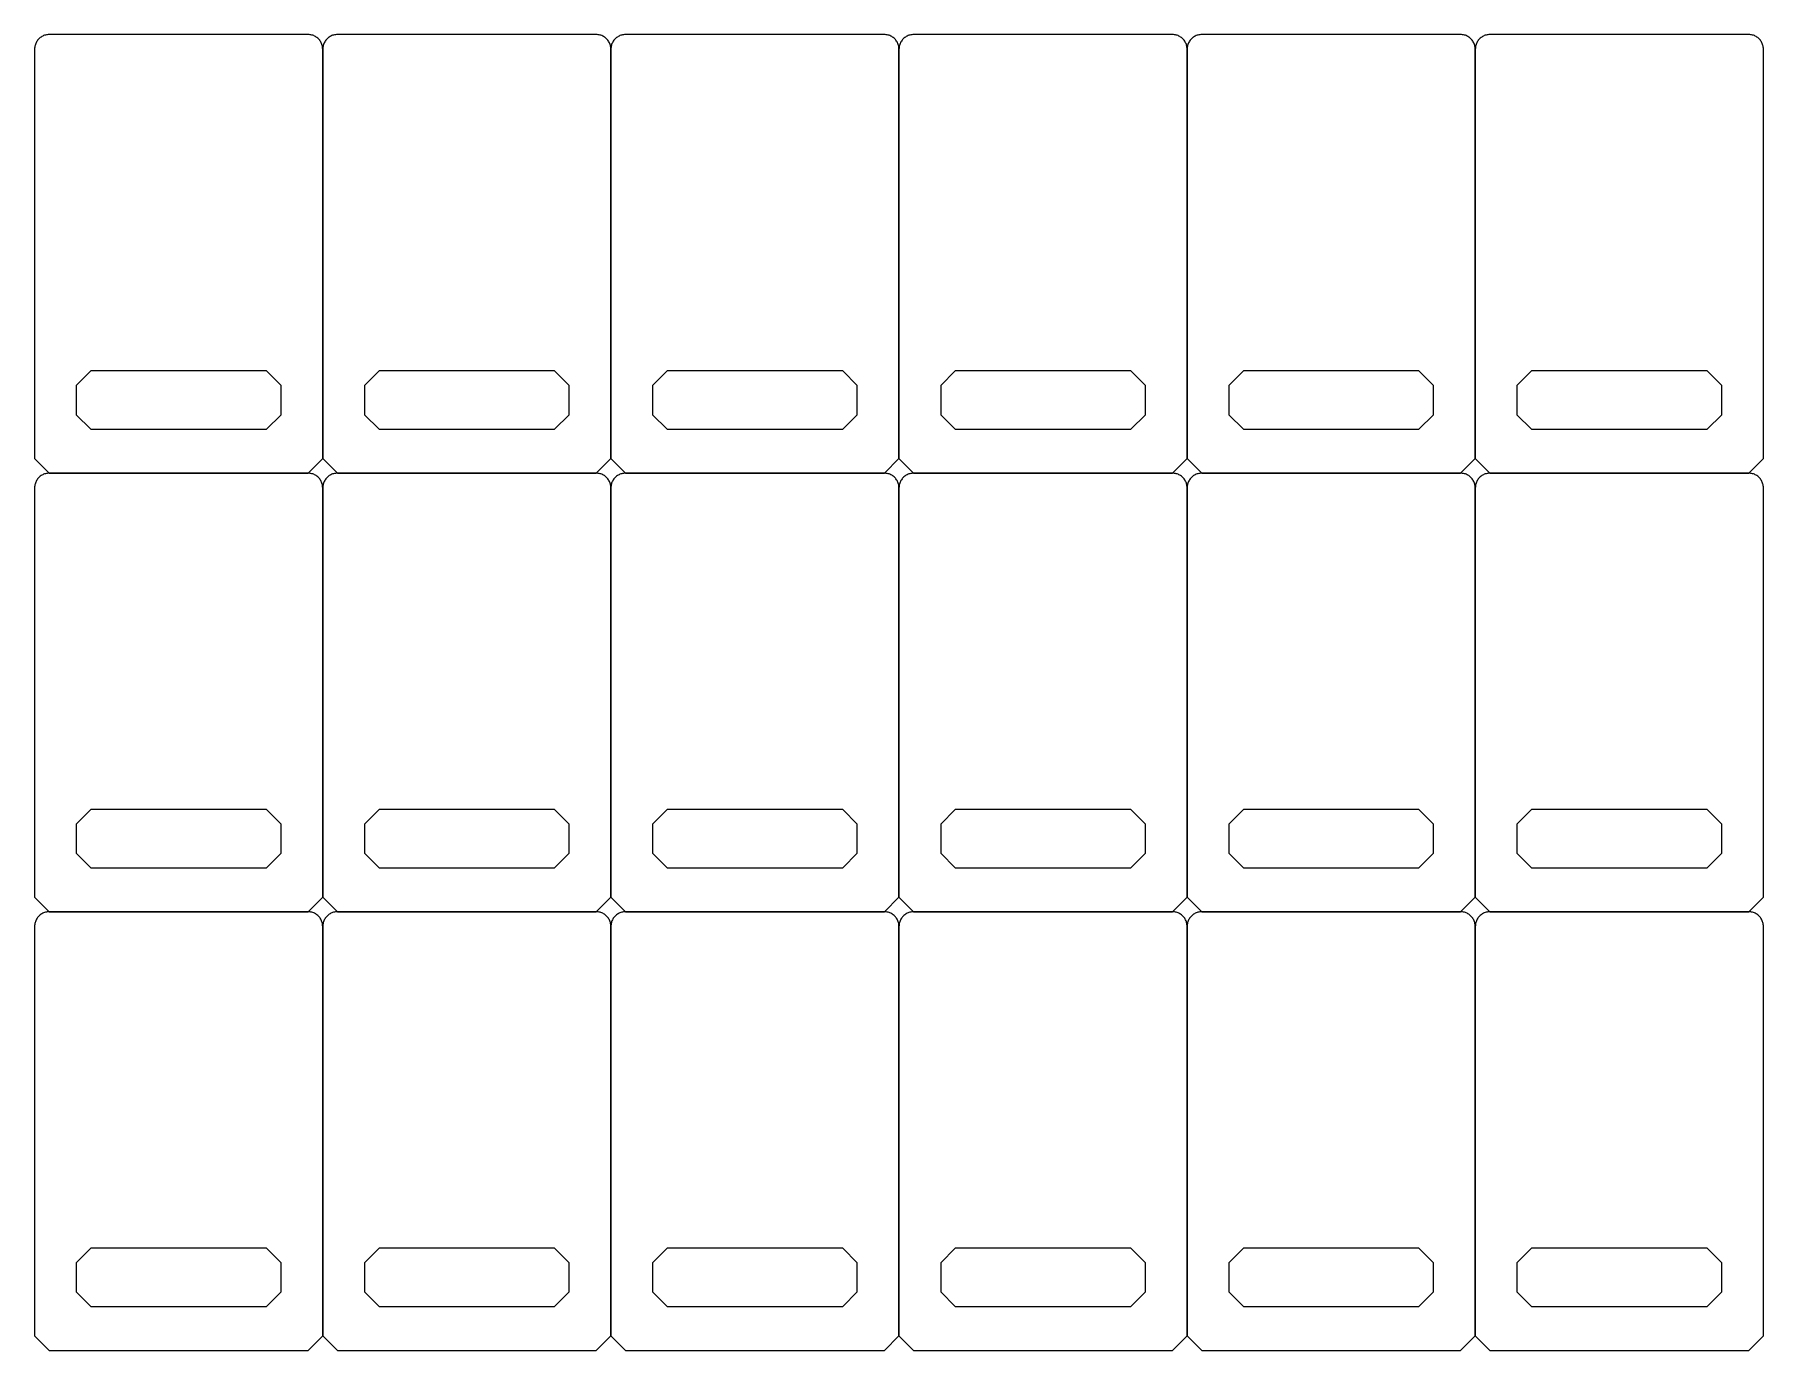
# Model space of a CAD drawing. Extents: x 0 to 591, y -5 to 445.
import ezdxf

# ---------------------------------------------------------------- set-up
doc = ezdxf.new("R2010")
doc.units = 0
doc.layers.add('Layer_1', color=7, linetype='CONTINUOUS')

msp = doc.modelspace()

# ---------------------------------------------------------------- linework, layer by layer
at = {"layer": 'Layer_1', "color": 7}
for p, q in [((93.499999, 444.999995), (4.999998, 444.999995)), ((192, 444.999995), (103.499999, 444.999995)), ((290.499986, 444.999995), (201.999985, 444.999995)), ((388.999995, 444.999995), (300.499994, 444.999995)), ((487.499982, 444.999995), (398.999981, 444.999995)), ((585.999996, 444.999995), (497.499996, 444.999995)), ((0, 439.999993), (0, 299.999994)), ((98.499998, 299.999994), (98.499998, 439.999993)), ((98.500001, 439.999993), (98.500001, 299.999994)), ((196.999987, 439.999993), (196.999987, 299.999994)), ((196.999998, 299.999994), (196.999998, 439.999993)), ((295.499985, 299.999994), (295.499985, 439.999993)), ((295.499996, 439.999993), (295.499996, 299.999994)), ((393.999982, 439.999993), (393.999982, 299.999994)), ((393.999994, 299.999994), (393.999994, 439.999993)), ((492.49998, 299.999994), (492.49998, 439.999993)), ((492.499997, 439.999993), (492.499997, 299.999994)), ((590.999995, 299.999994), (590.999995, 439.999993)), ((14.249998, 325), (19.25, 329.99999)), ((79.249998, 329.99999), (19.25, 329.99999)), ((79.249998, 329.99999), (84.249999, 325)), ((112.749999, 325), (117.75, 329.99999)), ((177.749999, 329.99999), (117.75, 329.99999)), ((177.749999, 329.99999), (182.75, 325)), ((211.249985, 325), (216.249987, 329.99999)), ((276.249985, 329.99999), (216.249987, 329.99999)), ((276.249985, 329.99999), (281.249986, 325)), ((309.749994, 325), (314.749996, 329.99999)), ((374.749994, 329.99999), (314.749996, 329.99999)), ((374.749994, 329.99999), (379.749995, 325)), ((408.249981, 325), (413.249982, 329.99999)), ((473.249981, 329.99999), (413.249982, 329.99999)), ((473.249981, 329.99999), (478.249982, 325)), ((506.749995, 325), (511.749997, 329.99999)), ((571.749995, 329.99999), (511.749997, 329.99999)), ((571.749995, 329.99999), (576.749997, 325)), ((14.249998, 325), (14.249998, 314.999992)), ((84.249999, 314.999992), (84.249999, 325)), ((112.749999, 325), (112.749999, 314.999992)), ((182.75, 314.999992), (182.75, 325)), ((211.249985, 325), (211.249985, 314.999992)), ((281.249986, 314.999992), (281.249986, 325)), ((309.749994, 325), (309.749994, 314.999992)), ((379.749995, 314.999992), (379.749995, 325)), ((408.249981, 325), (408.249981, 314.999992)), ((478.249982, 314.999992), (478.249982, 325)), ((506.749995, 325), (506.749995, 314.999992)), ((576.749997, 314.999992), (576.749997, 325)), ((19.25, 310.000002), (14.249998, 314.999992)), ((84.249999, 314.999992), (79.249998, 310.000002)), ((117.75, 310.000002), (112.749999, 314.999992)), ((182.75, 314.999992), (177.749999, 310.000002)), ((216.249987, 310.000002), (211.249985, 314.999992)), ((281.249986, 314.999992), (276.249985, 310.000002)), ((314.749996, 310.000002), (309.749994, 314.999992)), ((379.749995, 314.999992), (374.749994, 310.000002)), ((413.249982, 310.000002), (408.249981, 314.999992)), ((478.249982, 314.999992), (473.249981, 310.000002)), ((511.749997, 310.000002), (506.749995, 314.999992)), ((576.749997, 314.999992), (571.749995, 310.000002)), ((19.25, 310.000002), (79.249998, 310.000002)), ((117.75, 310.000002), (177.749999, 310.000002)), ((216.249987, 310.000002), (276.249985, 310.000002)), ((314.749996, 310.000002), (374.749994, 310.000002)), ((413.249982, 310.000002), (473.249981, 310.000002)), ((511.749997, 310.000002), (571.749995, 310.000002)), ((0, 299.999994), (4.999998, 295.000004)), ((93.499999, 295.000004), (98.499998, 299.999994)), ((98.500001, 299.999994), (103.499999, 295.000004)), ((192, 295.000004), (196.999998, 299.999994)), ((196.999987, 299.999994), (201.999985, 295.000004)), ((290.499986, 295.000004), (295.499985, 299.999994)), ((295.499996, 299.999994), (300.499994, 295.000004)), ((388.999995, 295.000004), (393.999994, 299.999994)), ((393.999982, 299.999994), (398.999981, 295.000004)), ((487.499982, 295.000004), (492.49998, 299.999994)), ((492.499997, 299.999994), (497.499996, 295.000004)), ((585.999996, 295.000004), (590.999995, 299.999994)), ((0, 289.999991), (0, 149.999992)), ((4.999998, 295.000004), (93.499999, 295.000004)), ((93.499999, 294.999993), (4.999998, 294.999993)), ((98.499998, 149.999992), (98.499998, 289.999991)), ((98.499998, 289.999991), (98.499998, 149.999992)), ((191.999997, 294.999993), (103.499996, 294.999993)), ((103.499999, 295.000004), (192, 295.000004)), ((196.999995, 149.999992), (196.999995, 289.999991)), ((196.999995, 289.999991), (196.999995, 149.999992)), ((201.999985, 295.000004), (290.499986, 295.000004)), ((290.499995, 294.999993), (201.999994, 294.999993)), ((295.499993, 149.999992), (295.499993, 289.999991)), ((295.499996, 289.999991), (295.499996, 149.999992)), ((300.499994, 295.000004), (388.999995, 295.000004)), ((388.999995, 294.999993), (300.499994, 294.999993)), ((393.999982, 289.999991), (393.999982, 149.999992)), ((393.999994, 149.999992), (393.999994, 289.999991)), ((398.999981, 295.000004), (487.499982, 295.000004)), ((487.499982, 294.999993), (398.999981, 294.999993)), ((492.49998, 149.999992), (492.49998, 289.999991)), ((492.499997, 289.999991), (492.499997, 149.999992)), ((497.499996, 295.000004), (585.999996, 295.000004)), ((585.999996, 294.999993), (497.499996, 294.999993)), ((590.999995, 149.999992), (590.999995, 289.999991)), ((14.249998, 174.999998), (19.25, 179.999988)), ((79.249998, 179.999988), (19.25, 179.999988)), ((79.249998, 179.999988), (84.249999, 174.999998)), ((112.749996, 174.999998), (117.749997, 179.999988)), ((177.749996, 179.999988), (117.749997, 179.999988)), ((177.749996, 179.999988), (182.749997, 174.999998)), ((211.249994, 174.999998), (216.249995, 179.999988)), ((276.249994, 179.999988), (216.249995, 179.999988)), ((276.249994, 179.999988), (281.249995, 174.999998)), ((309.749994, 174.999998), (314.749996, 179.999988)), ((374.749994, 179.999988), (314.749996, 179.999988)), ((374.749994, 179.999988), (379.749995, 174.999998)), ((408.249981, 174.999998), (413.249982, 179.999988)), ((473.249981, 179.999988), (413.249982, 179.999988)), ((473.249981, 179.999988), (478.249982, 174.999998)), ((506.749995, 174.999998), (511.749997, 179.999988)), ((571.749995, 179.999988), (511.749997, 179.999988)), ((571.749995, 179.999988), (576.749997, 174.999998)), ((14.249998, 174.999998), (14.249998, 164.99999)), ((84.249999, 164.99999), (84.249999, 174.999998)), ((112.749996, 174.999998), (112.749996, 164.99999)), ((182.749997, 164.99999), (182.749997, 174.999998)), ((211.249994, 174.999998), (211.249994, 164.99999)), ((281.249995, 164.99999), (281.249995, 174.999998)), ((309.749994, 174.999998), (309.749994, 164.99999)), ((379.749995, 164.99999), (379.749995, 174.999998)), ((408.249981, 174.999998), (408.249981, 164.99999)), ((478.249982, 164.99999), (478.249982, 174.999998)), ((506.749995, 174.999998), (506.749995, 164.99999)), ((576.749997, 164.99999), (576.749997, 174.999998)), ((19.25, 160), (14.249998, 164.99999)), ((19.25, 160), (79.249998, 160)), ((84.249999, 164.99999), (79.249998, 160)), ((117.749997, 160), (112.749996, 164.99999)), ((117.749997, 160), (177.749996, 160)), ((182.749997, 164.99999), (177.749996, 160)), ((216.249995, 160), (211.249994, 164.99999)), ((216.249995, 160), (276.249994, 160)), ((281.249995, 164.99999), (276.249994, 160)), ((314.749996, 160), (309.749994, 164.99999)), ((314.749996, 160), (374.749994, 160)), ((379.749995, 164.99999), (374.749994, 160)), ((413.249982, 160), (408.249981, 164.99999)), ((413.249982, 160), (473.249981, 160)), ((478.249982, 164.99999), (473.249981, 160)), ((511.749997, 160), (506.749995, 164.99999)), ((511.749997, 160), (571.749995, 160)), ((576.749997, 164.99999), (571.749995, 160)), ((0, 149.999992), (4.999998, 145.000002)), ((93.499999, 145.000002), (98.499998, 149.999992)), ((98.499998, 149.999992), (103.499996, 145.000002)), ((191.999997, 145.000002), (196.999995, 149.999992)), ((196.999995, 149.999992), (201.999994, 145.000002)), ((290.499995, 145.000002), (295.499993, 149.999992)), ((295.499996, 149.999992), (300.499994, 145.000002)), ((388.999995, 145.000002), (393.999994, 149.999992)), ((393.999982, 149.999992), (398.999981, 145.000002)), ((487.499982, 145.000002), (492.49998, 149.999992)), ((492.499997, 149.999992), (497.499996, 145.000002)), ((585.999996, 145.000002), (590.999995, 149.999992)), ((93.499999, 145.000002), (4.999998, 145.000002)), ((4.999998, 145.000002), (93.499999, 145.000002)), ((191.999997, 145.000002), (103.499996, 145.000002)), ((103.499996, 145.000002), (191.999997, 145.000002)), ((290.499995, 145.000002), (201.999994, 145.000002)), ((201.999994, 145.000002), (290.499995, 145.000002)), ((388.999995, 145.000002), (300.499994, 145.000002)), ((300.499994, 145.000002), (388.999995, 145.000002)), ((487.499982, 145.000002), (398.999981, 145.000002)), ((398.999981, 145.000002), (487.499982, 145.000002)), ((585.999996, 145.000002), (497.499996, 145.000002)), ((497.499996, 145.000002), (585.999996, 145.000002)), ((0, 140.000001), (0, 0.000001)), ((98.499998, 0.000001), (98.499998, 140.000001)), ((98.499998, 140.000001), (98.499998, 0.000001)), ((196.999995, 0.000001), (196.999995, 140.000001)), ((196.999995, 140.000001), (196.999995, 0.000001)), ((295.499993, 0.000001), (295.499993, 140.000001)), ((295.499996, 140.000001), (295.499996, 0.000001)), ((393.999982, 140.000001), (393.999982, 0.000001)), ((393.999994, 0.000001), (393.999994, 140.000001)), ((492.49998, 0.000001), (492.49998, 140.000001)), ((492.499997, 140.000001), (492.499997, 0.000001)), ((590.999995, 0.000001), (590.999995, 140.000001)), ((14.249998, 25.000008), (19.25, 29.999998)), ((79.249998, 29.999998), (19.25, 29.999998)), ((79.249998, 29.999998), (84.249999, 25.000008)), ((112.749996, 25.000008), (117.749997, 29.999998)), ((177.749996, 29.999998), (117.749997, 29.999998)), ((177.749996, 29.999998), (182.749997, 25.000008)), ((211.249994, 25.000008), (216.249995, 29.999998)), ((276.249994, 29.999998), (216.249995, 29.999998)), ((276.249994, 29.999998), (281.249995, 25.000008)), ((309.749994, 25.000008), (314.749996, 29.999998)), ((374.749994, 29.999998), (314.749996, 29.999998)), ((374.749994, 29.999998), (379.749995, 25.000008)), ((408.249981, 25.000008), (413.249982, 29.999998)), ((473.249981, 29.999998), (413.249982, 29.999998)), ((473.249981, 29.999998), (478.249982, 25.000008)), ((506.749995, 25.000008), (511.749997, 29.999998)), ((571.749995, 29.999998), (511.749997, 29.999998)), ((571.749995, 29.999998), (576.749997, 25.000008)), ((14.249998, 25.000008), (14.249998, 15)), ((84.249999, 15), (84.249999, 25.000008)), ((112.749996, 25.000008), (112.749996, 15)), ((182.749997, 15), (182.749997, 25.000008)), ((211.249994, 25.000008), (211.249994, 15)), ((281.249995, 15), (281.249995, 25.000008)), ((309.749994, 25.000008), (309.749994, 15)), ((379.749995, 15), (379.749995, 25.000008)), ((408.249981, 25.000008), (408.249981, 15)), ((478.249982, 15), (478.249982, 25.000008)), ((506.749995, 25.000008), (506.749995, 15)), ((576.749997, 15), (576.749997, 25.000008)), ((19.25, 10.00001), (14.249998, 15)), ((84.249999, 15), (79.249998, 10.00001)), ((117.749997, 10.00001), (112.749996, 15)), ((182.749997, 15), (177.749996, 10.00001)), ((216.249995, 10.00001), (211.249994, 15)), ((281.249995, 15), (276.249994, 10.00001)), ((314.749996, 10.00001), (309.749994, 15)), ((379.749995, 15), (374.749994, 10.00001)), ((413.249982, 10.00001), (408.249981, 15)), ((478.249982, 15), (473.249981, 10.00001)), ((511.749997, 10.00001), (506.749995, 15)), ((576.749997, 15), (571.749995, 10.00001)), ((19.25, 10.00001), (79.249998, 10.00001)), ((117.749997, 10.00001), (177.749996, 10.00001)), ((216.249995, 10.00001), (276.249994, 10.00001)), ((314.749996, 10.00001), (374.749994, 10.00001)), ((413.249982, 10.00001), (473.249981, 10.00001)), ((511.749997, 10.00001), (571.749995, 10.00001)), ((0, 0.000001), (4.999998, -4.999989)), ((93.499999, -4.999989), (98.499998, 0.000001)), ((98.499998, 0.000001), (103.499996, -4.999989)), ((191.999997, -4.999989), (196.999995, 0.000001)), ((196.999995, 0.000001), (201.999994, -4.999989)), ((290.499995, -4.999989), (295.499993, 0.000001)), ((295.499996, 0.000001), (300.499994, -4.999989)), ((388.999995, -4.999989), (393.999994, 0.000001)), ((393.999982, 0.000001), (398.999981, -4.999989)), ((487.499982, -4.999989), (492.49998, 0.000001)), ((492.499997, 0.000001), (497.499996, -4.999989)), ((585.999996, -4.999989), (590.999995, 0.000001)), ((4.999998, -4.999989), (93.499999, -4.999989)), ((103.499996, -4.999989), (191.999997, -4.999989)), ((201.999994, -4.999989), (290.499995, -4.999989)), ((300.499994, -4.999989), (388.999995, -4.999989)), ((398.999981, -4.999989), (487.499982, -4.999989)), ((497.499996, -4.999989), (585.999996, -4.999989))]:
    msp.add_line(p, q, dxfattribs=at)
for points, knots in [([(4.999998, 444.999995), (4.562432, 444.966663), (3.690921, 444.900277), (2.471715, 444.37565), (1.42251, 443.577482), (0.624342, 442.528277), (0.099717, 441.309071), (0.033331, 440.43756), (0, 439.999993)], [0, 0, 0, 0, 1.308875, 2.606918, 3.915792, 5.224666, 6.522709, 7.831584, 7.831584, 7.831584, 7.831584]), ([(98.499998, 439.999993), (98.466667, 440.43756), (98.40028, 441.309071), (97.875656, 442.528277), (97.077487, 443.577482), (96.028283, 444.37565), (94.809077, 444.900277), (93.937566, 444.966663), (93.499999, 444.999995)], [0, 0, 0, 0, 1.308875, 2.606917, 3.915791, 5.224666, 6.522709, 7.831584, 7.831584, 7.831584, 7.831584]), ([(103.499999, 444.999995), (103.062433, 444.966663), (102.190921, 444.900277), (100.971715, 444.37565), (99.922511, 443.577482), (99.124343, 442.528277), (98.599718, 441.309071), (98.533332, 440.43756), (98.500001, 439.999993)], [0, 0, 0, 0, 1.308875, 2.606918, 3.915792, 5.224666, 6.522709, 7.831584, 7.831584, 7.831584, 7.831584]), ([(196.999998, 439.999993), (196.966667, 440.43756), (196.900281, 441.309071), (196.375656, 442.528277), (195.577488, 443.577482), (194.528284, 444.37565), (193.309078, 444.900277), (192.437566, 444.966663), (192, 444.999995)], [0, 0, 0, 0, 1.308875, 2.606917, 3.915791, 5.224666, 6.522709, 7.831584, 7.831584, 7.831584, 7.831584]), ([(201.999985, 444.999995), (201.562419, 444.966663), (200.690908, 444.900277), (199.471702, 444.37565), (198.422497, 443.577482), (197.624329, 442.528277), (197.099704, 441.309071), (197.033318, 440.43756), (196.999987, 439.999993)], [0, 0, 0, 0, 1.308875, 2.606918, 3.915792, 5.224666, 6.522709, 7.831584, 7.831584, 7.831584, 7.831584]), ([(295.499985, 439.999993), (295.466654, 440.43756), (295.400267, 441.309071), (294.875643, 442.528277), (294.077474, 443.577482), (293.02827, 444.37565), (291.809064, 444.900277), (290.937553, 444.966663), (290.499986, 444.999995)], [0, 0, 0, 0, 1.308875, 2.606917, 3.915791, 5.224666, 6.522709, 7.831584, 7.831584, 7.831584, 7.831584]), ([(300.499994, 444.999995), (300.062428, 444.966663), (299.190917, 444.900277), (297.971711, 444.37565), (296.922506, 443.577482), (296.124338, 442.528277), (295.599713, 441.309071), (295.533327, 440.43756), (295.499996, 439.999993)], [0, 0, 0, 0, 1.308875, 2.606918, 3.915792, 5.224666, 6.522709, 7.831584, 7.831584, 7.831584, 7.831584]), ([(393.999994, 439.999993), (393.966663, 440.43756), (393.900276, 441.309071), (393.375652, 442.528277), (392.577483, 443.577482), (391.528279, 444.37565), (390.309073, 444.900277), (389.437562, 444.966663), (388.999995, 444.999995)], [0, 0, 0, 0, 1.308875, 2.606917, 3.915791, 5.224666, 6.522709, 7.831584, 7.831584, 7.831584, 7.831584]), ([(398.999981, 444.999995), (398.562415, 444.966663), (397.690903, 444.900277), (396.471697, 444.37565), (395.422493, 443.577482), (394.624325, 442.528277), (394.0997, 441.309071), (394.033314, 440.43756), (393.999982, 439.999993)], [0, 0, 0, 0, 1.308875, 2.606918, 3.915792, 5.224666, 6.522709, 7.831584, 7.831584, 7.831584, 7.831584]), ([(492.49998, 439.999993), (492.466649, 440.43756), (492.400263, 441.309071), (491.875638, 442.528277), (491.07747, 443.577482), (490.028266, 444.37565), (488.80906, 444.900277), (487.937548, 444.966663), (487.499982, 444.999995)], [0, 0, 0, 0, 1.308875, 2.606917, 3.915791, 5.224666, 6.522709, 7.831584, 7.831584, 7.831584, 7.831584]), ([(497.499996, 444.999995), (497.062429, 444.966663), (496.190918, 444.900277), (494.971712, 444.37565), (493.922507, 443.577482), (493.124339, 442.528277), (492.599714, 441.309071), (492.533328, 440.43756), (492.499997, 439.999993)], [0, 0, 0, 0, 1.308875, 2.606918, 3.915792, 5.224666, 6.522709, 7.831584, 7.831584, 7.831584, 7.831584]), ([(590.999995, 439.999993), (590.966664, 440.43756), (590.900278, 441.309071), (590.375653, 442.528277), (589.577485, 443.577482), (588.52828, 444.37565), (587.309074, 444.900277), (586.437563, 444.966663), (585.999996, 444.999995)], [0, 0, 0, 0, 1.308875, 2.606917, 3.915791, 5.224666, 6.522709, 7.831584, 7.831584, 7.831584, 7.831584]), ([(4.999998, 294.999993), (4.562432, 294.966661), (3.690921, 294.900275), (2.471715, 294.375648), (1.42251, 293.57748), (0.624342, 292.528275), (0.099717, 291.309069), (0.033331, 290.437558), (0, 289.999991)], [0, 0, 0, 0, 1.308875, 2.606918, 3.915792, 5.224666, 6.522709, 7.831584, 7.831584, 7.831584, 7.831584]), ([(98.499998, 289.999991), (98.466667, 290.437558), (98.40028, 291.309069), (97.875656, 292.528275), (97.077487, 293.57748), (96.028283, 294.375648), (94.809077, 294.900275), (93.937566, 294.966661), (93.499999, 294.999993)], [0, 0, 0, 0, 1.308875, 2.606917, 3.915791, 5.224666, 6.522709, 7.831584, 7.831584, 7.831584, 7.831584]), ([(103.499996, 294.999993), (103.06243, 294.966661), (102.190918, 294.900275), (100.971712, 294.375648), (99.922508, 293.57748), (99.12434, 292.528275), (98.599715, 291.309069), (98.533329, 290.437558), (98.499998, 289.999991)], [0, 0, 0, 0, 1.308875, 2.606918, 3.915792, 5.224666, 6.522709, 7.831584, 7.831584, 7.831584, 7.831584]), ([(196.999995, 289.999991), (196.966664, 290.437558), (196.900278, 291.309069), (196.375653, 292.528275), (195.577485, 293.57748), (194.528281, 294.375648), (193.309075, 294.900275), (192.437563, 294.966661), (191.999997, 294.999993)], [0, 0, 0, 0, 1.308875, 2.606917, 3.915791, 5.224666, 6.522709, 7.831584, 7.831584, 7.831584, 7.831584]), ([(201.999994, 294.999993), (201.562428, 294.966661), (200.690916, 294.900275), (199.47171, 294.375648), (198.422506, 293.57748), (197.624338, 292.528275), (197.099713, 291.309069), (197.033327, 290.437558), (196.999995, 289.999991)], [0, 0, 0, 0, 1.308875, 2.606918, 3.915792, 5.224666, 6.522709, 7.831584, 7.831584, 7.831584, 7.831584]), ([(295.499993, 289.999991), (295.466662, 290.437558), (295.400276, 291.309069), (294.875651, 292.528275), (294.077483, 293.57748), (293.028279, 294.375648), (291.809073, 294.900275), (290.937561, 294.966661), (290.499995, 294.999993)], [0, 0, 0, 0, 1.308875, 2.606917, 3.915791, 5.224666, 6.522709, 7.831584, 7.831584, 7.831584, 7.831584]), ([(300.499994, 294.999993), (300.062428, 294.966661), (299.190917, 294.900275), (297.971711, 294.375648), (296.922506, 293.57748), (296.124338, 292.528275), (295.599713, 291.309069), (295.533327, 290.437558), (295.499996, 289.999991)], [0, 0, 0, 0, 1.308875, 2.606918, 3.915792, 5.224666, 6.522709, 7.831584, 7.831584, 7.831584, 7.831584]), ([(393.999994, 289.999991), (393.966663, 290.437558), (393.900276, 291.309069), (393.375652, 292.528275), (392.577483, 293.57748), (391.528279, 294.375648), (390.309073, 294.900275), (389.437562, 294.966661), (388.999995, 294.999993)], [0, 0, 0, 0, 1.308875, 2.606917, 3.915791, 5.224666, 6.522709, 7.831584, 7.831584, 7.831584, 7.831584]), ([(398.999981, 294.999993), (398.562415, 294.966661), (397.690903, 294.900275), (396.471697, 294.375648), (395.422493, 293.57748), (394.624325, 292.528275), (394.0997, 291.309069), (394.033314, 290.437558), (393.999982, 289.999991)], [0, 0, 0, 0, 1.308875, 2.606918, 3.915792, 5.224666, 6.522709, 7.831584, 7.831584, 7.831584, 7.831584]), ([(492.49998, 289.999991), (492.466649, 290.437558), (492.400263, 291.309069), (491.875638, 292.528275), (491.07747, 293.57748), (490.028266, 294.375648), (488.80906, 294.900275), (487.937548, 294.966661), (487.499982, 294.999993)], [0, 0, 0, 0, 1.308875, 2.606917, 3.915791, 5.224666, 6.522709, 7.831584, 7.831584, 7.831584, 7.831584]), ([(497.499996, 294.999993), (497.062429, 294.966661), (496.190918, 294.900275), (494.971712, 294.375648), (493.922507, 293.57748), (493.124339, 292.528275), (492.599714, 291.309069), (492.533328, 290.437558), (492.499997, 289.999991)], [0, 0, 0, 0, 1.308875, 2.606918, 3.915792, 5.224666, 6.522709, 7.831584, 7.831584, 7.831584, 7.831584]), ([(590.999995, 289.999991), (590.966664, 290.437558), (590.900278, 291.309069), (590.375653, 292.528275), (589.577485, 293.57748), (588.52828, 294.375648), (587.309074, 294.900275), (586.437563, 294.966661), (585.999996, 294.999993)], [0, 0, 0, 0, 1.308875, 2.606917, 3.915791, 5.224666, 6.522709, 7.831584, 7.831584, 7.831584, 7.831584]), ([(4.999998, 145.000002), (4.562432, 144.966671), (3.690921, 144.900284), (2.471715, 144.375658), (1.42251, 143.577489), (0.624342, 142.528285), (0.099717, 141.309078), (0.033331, 140.437567), (0, 140.000001)], [0, 0, 0, 0, 1.308875, 2.606918, 3.915792, 5.224666, 6.522709, 7.831584, 7.831584, 7.831584, 7.831584]), ([(98.499998, 140.000001), (98.466667, 140.437567), (98.40028, 141.309078), (97.875656, 142.528285), (97.077487, 143.577489), (96.028283, 144.375658), (94.809077, 144.900284), (93.937566, 144.966671), (93.499999, 145.000002)], [0, 0, 0, 0, 1.308875, 2.606917, 3.915791, 5.224666, 6.522709, 7.831584, 7.831584, 7.831584, 7.831584]), ([(103.499996, 145.000002), (103.06243, 144.966671), (102.190918, 144.900284), (100.971712, 144.375658), (99.922508, 143.577489), (99.12434, 142.528285), (98.599715, 141.309078), (98.533329, 140.437567), (98.499998, 140.000001)], [0, 0, 0, 0, 1.308875, 2.606918, 3.915792, 5.224666, 6.522709, 7.831584, 7.831584, 7.831584, 7.831584]), ([(196.999995, 140.000001), (196.966664, 140.437567), (196.900278, 141.309078), (196.375653, 142.528285), (195.577485, 143.577489), (194.528281, 144.375658), (193.309075, 144.900284), (192.437563, 144.966671), (191.999997, 145.000002)], [0, 0, 0, 0, 1.308875, 2.606917, 3.915791, 5.224666, 6.522709, 7.831584, 7.831584, 7.831584, 7.831584]), ([(201.999994, 145.000002), (201.562428, 144.966671), (200.690916, 144.900284), (199.47171, 144.375658), (198.422506, 143.577489), (197.624338, 142.528285), (197.099713, 141.309078), (197.033327, 140.437567), (196.999995, 140.000001)], [0, 0, 0, 0, 1.308875, 2.606918, 3.915792, 5.224666, 6.522709, 7.831584, 7.831584, 7.831584, 7.831584]), ([(295.499993, 140.000001), (295.466662, 140.437567), (295.400276, 141.309078), (294.875651, 142.528285), (294.077483, 143.577489), (293.028279, 144.375658), (291.809073, 144.900284), (290.937561, 144.966671), (290.499995, 145.000002)], [0, 0, 0, 0, 1.308875, 2.606917, 3.915791, 5.224666, 6.522709, 7.831584, 7.831584, 7.831584, 7.831584]), ([(300.499994, 145.000002), (300.062428, 144.966671), (299.190917, 144.900284), (297.971711, 144.375658), (296.922506, 143.577489), (296.124338, 142.528285), (295.599713, 141.309078), (295.533327, 140.437567), (295.499996, 140.000001)], [0, 0, 0, 0, 1.308875, 2.606918, 3.915792, 5.224666, 6.522709, 7.831584, 7.831584, 7.831584, 7.831584]), ([(393.999994, 140.000001), (393.966663, 140.437567), (393.900276, 141.309078), (393.375652, 142.528285), (392.577483, 143.577489), (391.528279, 144.375658), (390.309073, 144.900284), (389.437562, 144.966671), (388.999995, 145.000002)], [0, 0, 0, 0, 1.308875, 2.606917, 3.915791, 5.224666, 6.522709, 7.831584, 7.831584, 7.831584, 7.831584]), ([(398.999981, 145.000002), (398.562415, 144.966671), (397.690903, 144.900284), (396.471697, 144.375658), (395.422493, 143.577489), (394.624325, 142.528285), (394.0997, 141.309078), (394.033314, 140.437567), (393.999982, 140.000001)], [0, 0, 0, 0, 1.308875, 2.606918, 3.915792, 5.224666, 6.522709, 7.831584, 7.831584, 7.831584, 7.831584]), ([(492.49998, 140.000001), (492.466649, 140.437567), (492.400263, 141.309078), (491.875638, 142.528285), (491.07747, 143.577489), (490.028266, 144.375658), (488.80906, 144.900284), (487.937548, 144.966671), (487.499982, 145.000002)], [0, 0, 0, 0, 1.308875, 2.606917, 3.915791, 5.224666, 6.522709, 7.831584, 7.831584, 7.831584, 7.831584]), ([(497.499996, 145.000002), (497.062429, 144.966671), (496.190918, 144.900284), (494.971712, 144.375658), (493.922507, 143.577489), (493.124339, 142.528285), (492.599714, 141.309078), (492.533328, 140.437567), (492.499997, 140.000001)], [0, 0, 0, 0, 1.308875, 2.606918, 3.915792, 5.224666, 6.522709, 7.831584, 7.831584, 7.831584, 7.831584]), ([(590.999995, 140.000001), (590.966664, 140.437567), (590.900278, 141.309078), (590.375653, 142.528285), (589.577485, 143.577489), (588.52828, 144.375658), (587.309074, 144.900284), (586.437563, 144.966671), (585.999996, 145.000002)], [0, 0, 0, 0, 1.308875, 2.606917, 3.915791, 5.224666, 6.522709, 7.831584, 7.831584, 7.831584, 7.831584])]:
    msp.add_open_spline(points, degree=3, knots=knots, dxfattribs=at)

doc.saveas('drawing.dxf')
